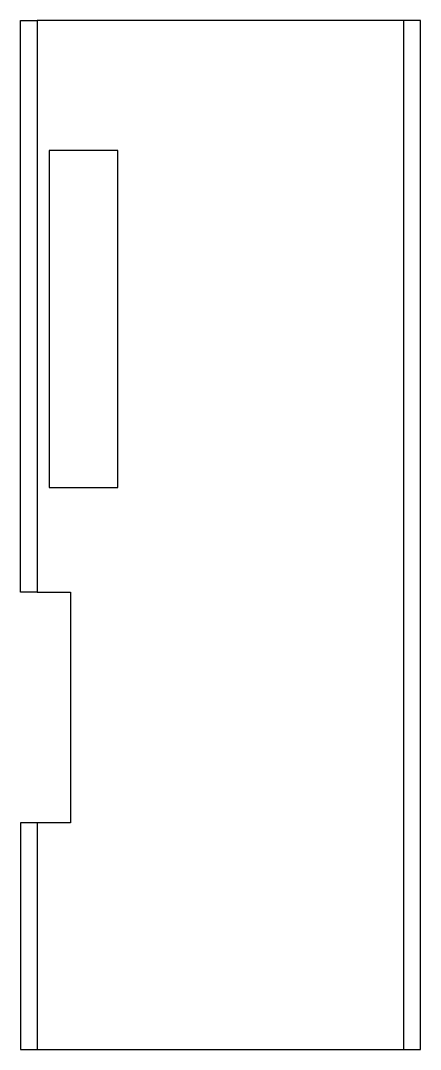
# Model space of a CAD drawing. Header units: millimetres. Extents: x -40 to 30, y 0 to 180.
import ezdxf

# ---------------------------------------------------------------- set-up
doc = ezdxf.new("R2010")
doc.units = ezdxf.units.MM
doc.layers.get('0').update_dxf_attribs({"linetype": 'CONTINUOUS'})

msp = doc.modelspace()

# ---------------------------------------------------------------- linework, layer by layer
for p, q in [((27.11, 180), (-37.11, 180)), ((27.11, 0), (27.11, 180)), ((30, 180), (27.11, 180)), ((30, 0), (30, 180)), ((-37.11, 80), (-31.26, 80)), ((-31.26, 80), (-31.26, 39.63)), ((-37.11, 39.63), (-40, 39.63)), ((-40, 39.63), (-40, 0)), ((-37.11, 39.63), (-37.11, 0)), ((-31.26, 39.63), (-37.11, 39.63)), ((-40, 0), (-37.11, 0)), ((-37.11, 0), (27.11, 0)), ((27.11, 0), (30, 0))]:
    msp.add_line(p, q)
for points in [[(-37.11, 180), (-37.11, 80), (-40, 80), (-40, 180)], [(-23, 98.29), (-23, 157.29), (-35, 157.29), (-35, 98.29)]]:
    msp.add_lwpolyline(points, close=True)

doc.saveas('drawing.dxf')
